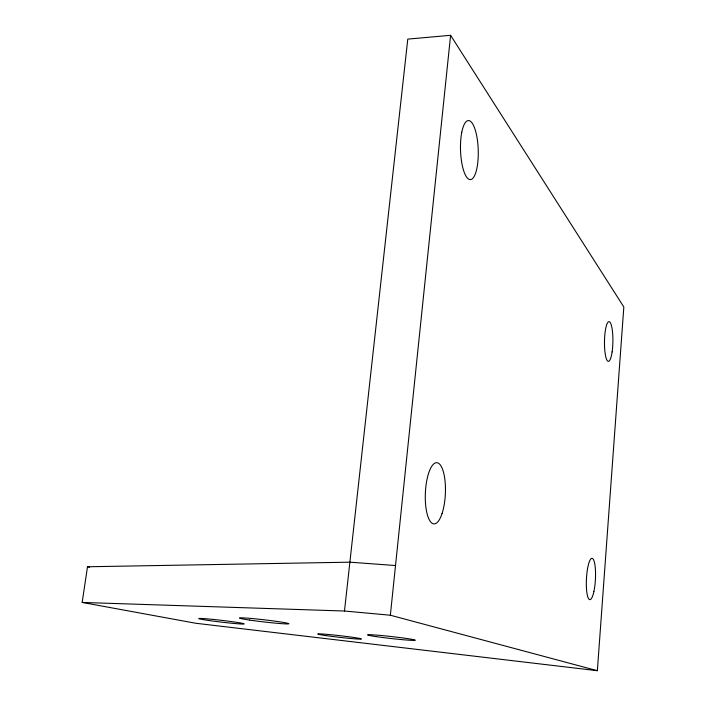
<?xml version="1.0" encoding="UTF-8"?>
<svg xmlns="http://www.w3.org/2000/svg" width="706" height="706" viewBox="0 0 706 706"><rect width="100%" height="100%" fill="white"/><g stroke="black" fill="none" stroke-linecap="round" stroke-linejoin="round"><path stroke-width="1.06" d="M82.17 602.439L195.783 623.266L597.355 670.7L623.83 306.986L450.596 35.3L407.786 39.112L344.475 611.017L82.17 602.439L87.5 566.768L349.885 562.179L395.519 565.541M597.355 670.7L390.356 615.226L450.596 35.3M344.475 611.017L390.356 615.226M87.5 566.768L89.618 567.245M209.002 620.521A22.813 0.891 6.7 0 0 244.144 623.919A22.813 0.891 6.7 0 0 211.456 619.25A22.813 0.891 6.7 0 0 209.002 620.521M326.031 635.612A22.001 0.838 6.5 0 0 361.26 639.071A22.001 0.838 6.5 0 0 331.626 634.8A22.001 0.838 6.5 0 0 326.031 635.612M249.712 620.089A24.939 1.077 6.6 0 0 288.736 623.822A24.939 1.077 6.6 0 0 253.781 618.694A24.939 1.077 6.6 0 0 249.712 620.089M375.883 636.574A24.048 0.997 6.4 0 0 414.96 640.36A24.048 0.997 6.4 0 0 383.596 635.727A24.048 0.997 6.4 0 0 375.883 636.574M593.887 591.522A20.677 4.492 -87 0 0 592.528 558.49A20.677 4.492 -87 0 0 586.386 586.889A20.677 4.492 -87 0 0 593.887 591.522M612.111 351.923A19.856 4.201 -89.1 0 0 609.093 321.645A19.856 4.201 -89.1 0 0 604.848 350.9A19.856 4.201 -89.1 0 0 612.111 351.923M461.777 132.243A29.546 8.86 88.1 0 0 469.155 179.377A29.546 8.86 88.1 0 0 477.194 138.605A29.546 8.86 88.1 0 0 461.777 132.243M442.088 513.456A30.64 10.008 -87.4 0 0 438.558 463.277A30.64 10.008 -87.4 0 0 425.489 503.193A30.64 10.008 -87.4 0 0 442.088 513.456"/></g></svg>
